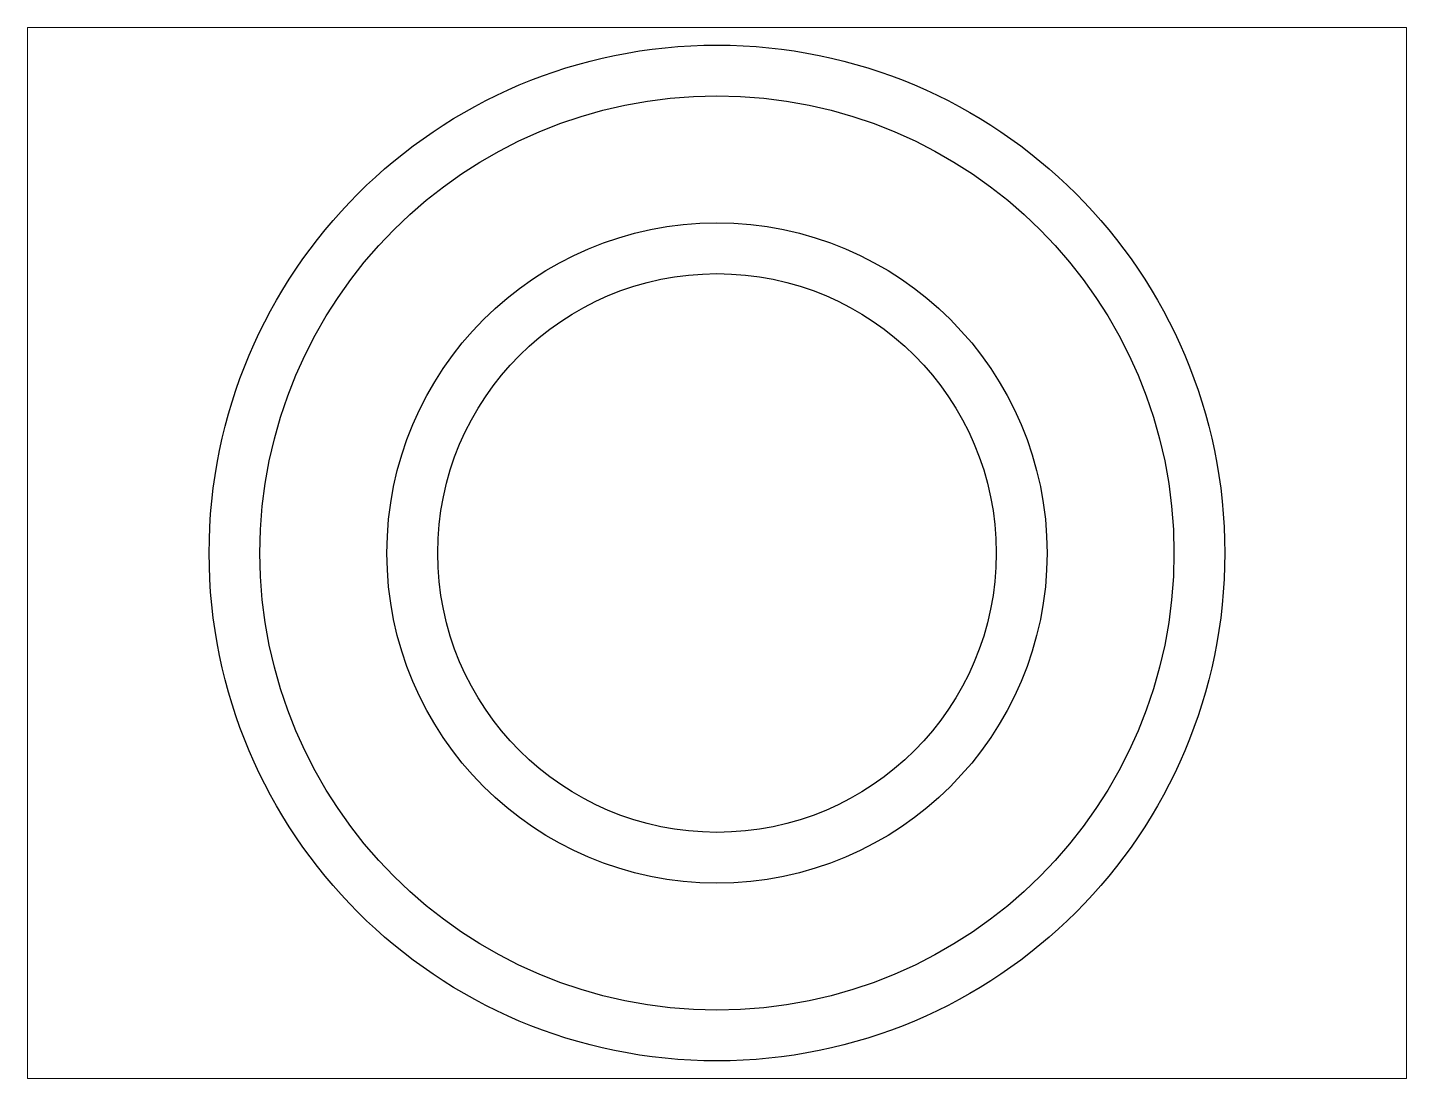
# Paper-space layout 'Layout1' of a CAD drawing. Header units: inches. Extents: x 1.05 to 9.45, y 0.8 to 7.2.
# The model-space entities are those that its viewports show. They can reach past a viewport. Long polylines and large blocks are cut down to what shows.
import ezdxf

# ---------------------------------------------------------------- set-up
doc = ezdxf.new("R2010")
doc.units = ezdxf.units.IN
doc.header["$MEASUREMENT"] = 0

msp = doc.modelspace()

# ---------------------------------------------------------------- linework, layer by layer
for radius in [100, 90, 65, 55]:
    msp.add_circle((102.95, 101.69), radius)

psp = doc.layouts.get("Layout1")

# ---------------------------------------------------------------- viewports
at = {"layer": '0'}
psp.add_viewport(center=(5.25, 4), size=(8.4, 6.4), view_center_point=(102.9549, 101.6902), view_height=206.88572, dxfattribs=at)

doc.saveas('drawing.dxf')
